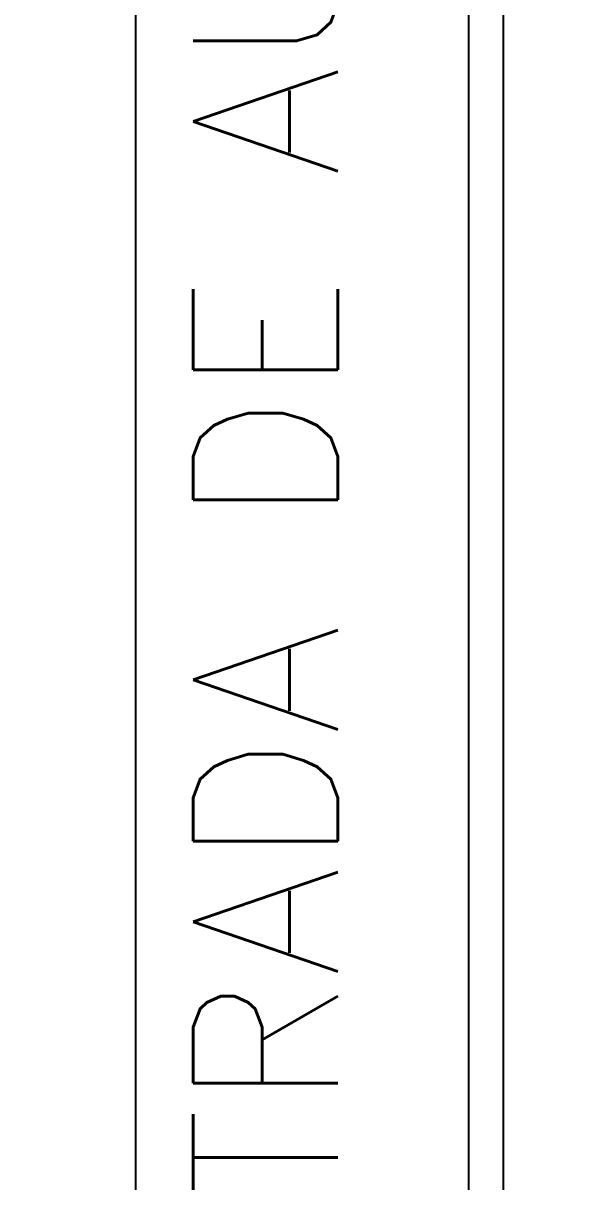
# Model space of a CAD drawing. Extents: x -30 to 1202, y 231 to 898.
# Drawn here: x 295.59 to 299.38, y 403.45 to 411.45 of the extents above; entities that cross this region are included whole.
import ezdxf

# ---------------------------------------------------------------- set-up
doc = ezdxf.new("R2010")
doc.units = 0
doc.header["$LTSCALE"] = 0.04
for name, color, linetype in [('0.5', 5, 'CONTINUOUS'), ('PISO', 1, 'CONTINUOUS'), ('PISOS', 1, 'CONTINUOUS'), ('VISTA', 2, 'CONTINUOUS')]:
    doc.layers.add(name, color=color, linetype=linetype)
doc.styles.get("Standard").update_dxf_attribs({"font": 'romans.shx'})

msp = doc.modelspace()

# ---------------------------------------------------------------- linework, layer by layer
at = {"layer": '0.5'}
msp.add_arc((241.6448, 369.3595), 80.5866, 170.557845, 170.557845, dxfattribs=at)
at = {"layer": 'PISO'}
msp.add_line((296.3707, 392.2606), (296.3707, 438.5715), dxfattribs=at)
at = {"layer": 'VISTA', "color": 1}
for p, q in [((298.6707, 431.3606), (298.6707, 396.4606)), ((298.9107, 431.2535), (298.9107, 396.4606))]:
    msp.add_line(p, q, dxfattribs=at)

# ---------------------------------------------------------------- texts
at = {"layer": 'PISOS', "color": 2, "insert": (298.0725, 429.5468), "char_height": 1, "width": 43.80146, "attachment_point": 9, "rotation": 90}
msp.add_mtext('PROHIBIDA LA ENTRADA DE AUTOS, MOTOS Y BICICLETAS', dxfattribs=at)

doc.saveas('drawing.dxf')
